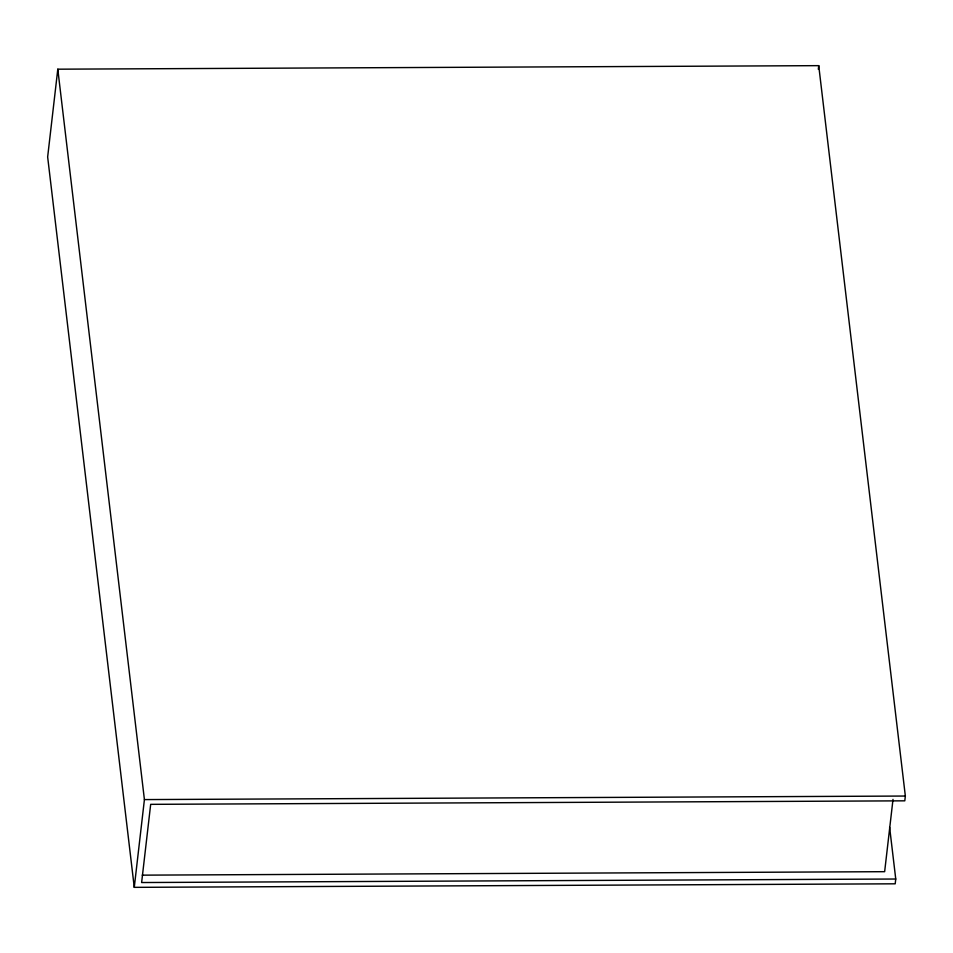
<?xml version="1.0" encoding="UTF-8"?>
<svg xmlns="http://www.w3.org/2000/svg" width="953" height="953" viewBox="0 0 953 953"><rect width="100%" height="100%" fill="white"/><g stroke="black" fill="none" stroke-linecap="round" stroke-linejoin="round"><path stroke-width="1.43" d="M895.749 879.023L141.628 882.538L150.681 804.344L904.79 800.83L905.35 796.041L818.734 65.65L57.799 69.188L47.65 156.959L134.266 887.35L895.201 883.812L895.749 879.023L889.614 827.275M134.266 887.35L144.415 799.591L57.799 69.188M818.329 69.235L818.734 65.65M893.009 799.4L884.646 871.685L142.247 875.152M144.415 799.591L905.35 796.041"/></g></svg>
